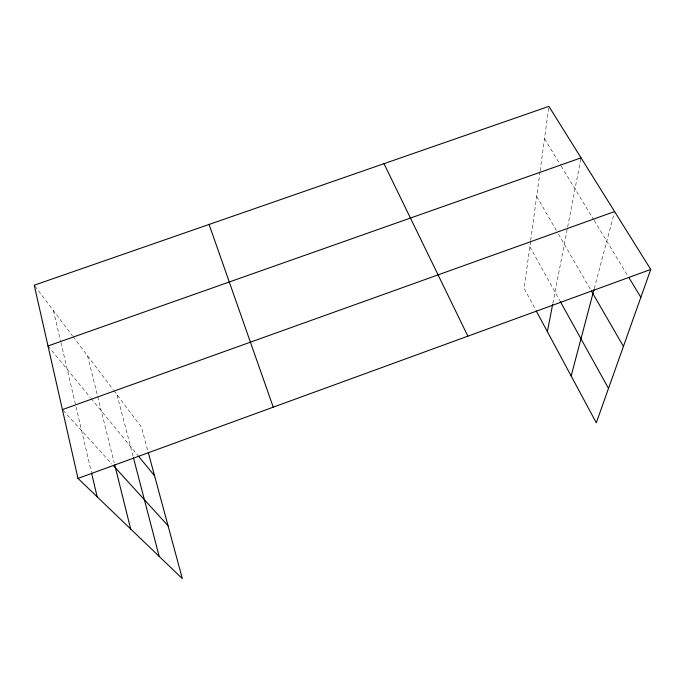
<?xml version="1.0" encoding="UTF-8"?>
<svg xmlns="http://www.w3.org/2000/svg" width="685" height="685" viewBox="0 0 685 685"><rect width="100%" height="100%" fill="white"/><g stroke="black" fill="none" stroke-linecap="round" stroke-linejoin="round"><path stroke-width="0.51" stroke-dasharray="3.42 2.57" d="M530.533 241.403L524.145 288.385L535.756 310.014M530.678 240.349L539.994 171.849M540.131 170.83L548.899 106.372M552.846 303.361L567.463 227.959M567.659 226.941L581.043 157.85M594.237 288.65L614.599 211.571M63.123 410.392L111.989 464.105M48.01 345.968L90.454 397.685M91.131 398.507L137.745 455.302M34.892 286.047L72.516 335.873M73.141 336.703L113.188 389.739M113.83 390.587L141.41 427.115L147.986 451.449M544.506 138.687L560.595 165.179M561.152 166.095L593.638 219.577M594.178 220.476L627.657 275.601M536.655 196.389L556.331 230.408M558.463 234.09L590.795 289.986M529.822 246.634L559.705 300.475M117.041 394.843L133.181 456.732M87.543 355.78L97.45 395.553M97.707 396.572L114.198 462.769M53.447 310.622L60.708 341.567M60.956 342.594L75.795 405.803M76.035 406.847L91.345 472.051"/><path stroke-width="1.03" d="M547.366 331.651L552.649 304.388M571.162 375.971L593.972 289.644M148.26 452.468L182.338 578.628L77.987 478.404L34.25 285.2L548.899 106.372L650.75 269.445L596.292 422.799L536.261 310.956M77.987 478.404L650.75 269.445M62.412 409.604L614.599 211.571M48.01 345.968L581.043 157.85M113.385 465.646L168.056 525.746M138.404 456.107L154.562 475.792M628.761 277.408L640.852 297.316M591.326 290.902L623.427 346.396M560.227 301.417L608.503 388.395M383.994 163.672L467.872 336.164M209.088 224.449L273.238 407.173M133.447 457.76L159.177 556.374M114.712 464.841L130.698 529.034M91.593 473.078L97.167 496.822"/></g></svg>
